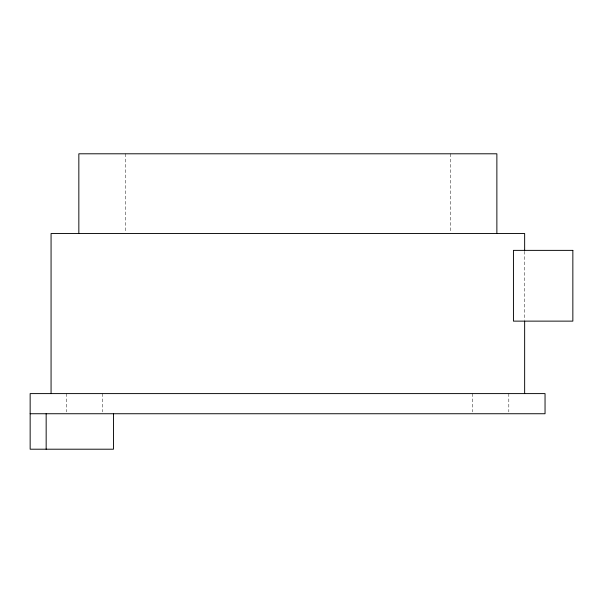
<?xml version="1.0" encoding="UTF-8"?>
<svg xmlns="http://www.w3.org/2000/svg" width="603" height="603" viewBox="0 0 603 603"><rect width="100%" height="100%" fill="white"/><g stroke="black" fill="none" stroke-linecap="round" stroke-linejoin="round"><path stroke-width="0.45" stroke-dasharray="3.02 2.26" d="M524.648 251.3L524.648 320.193M508.811 393.601L508.811 411.909M472.488 393.601L472.488 411.909M450.388 153.795L450.388 232.562M125.326 153.795L125.326 232.562M102.714 393.601L102.714 411.909M66.39 393.601L66.39 411.909"/><path stroke-width="0.9" d="M30.15 413.741L545.044 413.741L545.044 393.601L30.15 393.601L30.15 449.205L113.47 449.205L113.47 413.741M524.648 250.373L524.648 233.504L51.067 233.504L51.067 393.601M524.648 321.128L524.648 393.601M496.872 233.504L496.872 153.795L78.842 153.795L78.842 233.504M46.16 413.741L46.16 449.205M572.85 250.373L513.439 250.373L513.439 321.128L572.85 321.128L572.85 250.373"/></g></svg>
